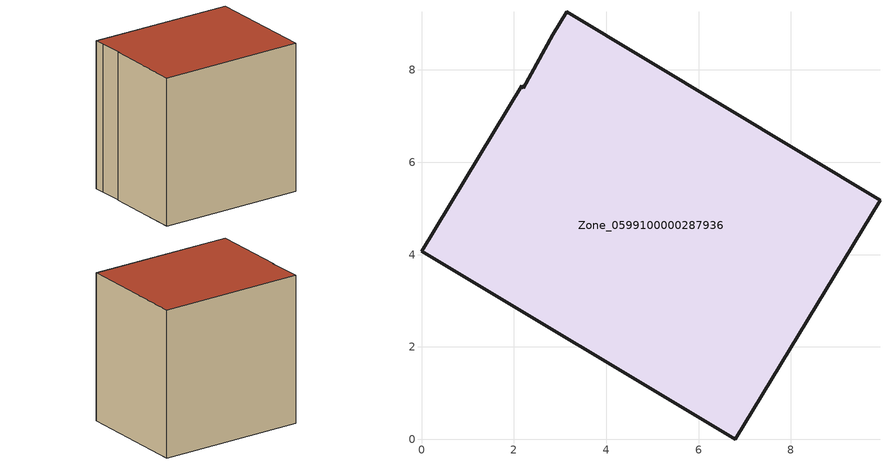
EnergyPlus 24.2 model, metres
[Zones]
Zone_0599100000287936
 floor ground (C_G): 2.2,7.6 2.84,8.76 3.15,9.26 9.93,5.17 6.79,0 0,4.07 2.18,7.66 z0
 wall outside (C_F): 6.79,0 9.93,5.17 3.15,9.26 2.84,8.76 2.2,7.6 2.18,7.66 0,4.07 6.79,0 z0:7.96
 roof outside (C_R): 2.18,7.66 0,4.07 6.79,0 9.93,5.17 3.15,9.26 2.84,8.76 2.2,7.6 z7.96
[BUILDING]
Pand.0599100000287936: North Axis=0; Terrain=City; Loads Convergence Tolerance Value=0.04; Temperature Convergence Tolerance Value=0.4; Solar Distribution=FullExterior; Maximum Number of Warmup Days=25; Minimum Number of Warmup Days=1
[Site:Location]
Rotterdam.The.Hague.AP_ZH_NLD Design_Conditions: Latitude=51.96; Longitude=4.45; Time Zone=1; Elevation=-4.5
[SITE:GROUNDTEMPERATURE:BUILDINGSURFACE]
18, 18, 18, 18, 18, 18, 18, 18, 18, 18, 18, 18
[MATERIAL] Thermal Absorptance=0.9; Solar Absorptance=0.7; Visible Absorptance=0.7
Name | Roughness | Thickness | Conductivity | Density | Specific Heat
G.TC.1946-1964 | MediumSmooth | 0.15 | 1 | 540 | 1210
F.TC.1946-1964 | Rough | 0.3 | 0.857143 | 1920 | 840
R.TC.1946-1964 | MediumRough | 0.2 | 0.235294 | 1500 | 1000
[CONSTRUCTION]
C_G: G.TC.1946-1964
C_F: F.TC.1946-1964
C_R: R.TC.1946-1964
[ZONE]
Zone_0599100000287936: Type=1; Multiplier=1; Ceiling Height=Autocalculate; Volume=Autocalculate; Floor Area=autocalculate; Part of Total Floor Area=Yes
[ZONEINFILTRATION:DESIGNFLOWRATE]
Infil_Zone_0599100000287936: Zone or ZoneList or Space or SpaceList=Zone_0599100000287936; Schedule=AlwaysOn; Design Flow Rate Calculation Method=Flow/Area; Flow Rate per Floor Area=0.003; Constant Term Coefficient=1; Temperature Term Coefficient=0; Velocity Term Coefficient=0; Velocity Squared Term Coefficient=0
[HVACTEMPLATE:ZONE:IDEALLOADSAIRSYSTEM]
Zone_0599100000287936: Maximum Heating Supply Air Temperature=50; Minimum Cooling Supply Air Temperature=13; Maximum Heating Supply Air Humidity Ratio=0.0156; Minimum Cooling Supply Air Humidity Ratio=0.0077; Heating Limit=NoLimit; Cooling Limit=NoLimit; Dehumidification Control Type=ConstantSensibleHeatRatio; Cooling Sensible Heat Ratio=0.7; Dehumidification Setpoint=60; Humidification Control Type=None; Humidification Setpoint=30; Outdoor Air Method=None; Outdoor Air Flow Rate per Person=0.00944; Outdoor Air Flow Rate per Zone Floor Area=0; Outdoor Air Flow Rate per Zone=0; Demand Controlled Ventilation Type=None; Outdoor Air Economizer Type=NoEconomizer; Heat Recovery Type=None; Sensible Heat Recovery Effectiveness=0.7; Latent Heat Recovery Effectiveness=0.65
[ZONECONTROL:THERMOSTAT]
ThermostatControl_Zone_0599100000287936: Zone or ZoneList=Zone_0599100000287936; Control Type Schedule=DualSetpointControlType; Control 1=Thermostat_Zone_0599100000287936; Temperature Difference Between Cutout And Setpoint=0
[THERMOSTATSETPOINT:DUALSETPOINT]
Thermostat_Zone_0599100000287936: Heating Setpoint Temperature Schedule=HeatingSetpoint_Zone_0599100000287936; Cooling Setpoint Temperature Schedule=CoolingSetpoint_Zone_0599100000287936
[SCHEDULE:COMPACT]
HeatingSetpoint_Zone_0599100000287936: Through: 12/31, For: AllDays, Until: 24:00, 21
CoolingSetpoint_Zone_0599100000287936: Through: 12/31, For: AllDays, Until: 24:00, 24
DualSetpointControlType: Through: 12/31, For: AllDays, Until: 24:00, 4
AlwaysOn: Through: 12/31, For: AllDays, Until: 24:00, 1
